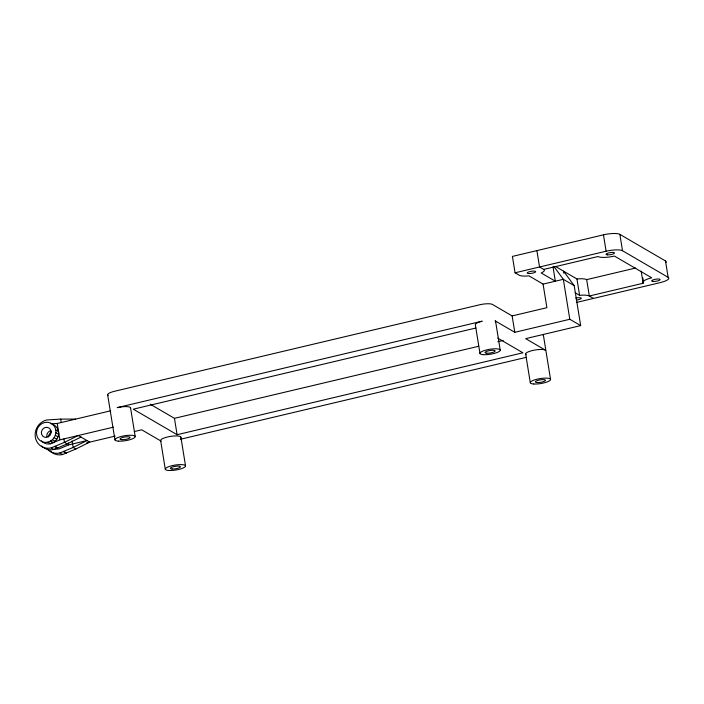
<?xml version="1.0" encoding="UTF-8"?>
<svg xmlns="http://www.w3.org/2000/svg" width="704" height="704" viewBox="0 0 704 704"><rect width="100%" height="100%" fill="white"/><g stroke="black" fill="none" stroke-linecap="round" stroke-linejoin="round"><path stroke-width="1.06" d="M47.828 442.174C53.073 440.898 56.672 435.389 55.845 430.074A10.261 9.548 -59.8 0 0 44.651 422.523A10.261 9.548 -59.8 0 0 36.634 434.623A10.261 9.548 -59.8 0 0 47.828 442.174L50.547 443.758C55.792 442.482 59.391 436.973 58.555 431.658A10.261 9.548 -59.8 0 0 52.378 424.283M75.636 419.109L60.676 419.091L46.693 419.98A14.582 13.561 -59.8 0 0 35.323 437.166A14.582 13.561 -59.8 0 0 51.216 447.894L64.451 442.367L78.285 435.486L89.69 442.13L75.847 449.011L62.621 454.538A14.582 13.561 -59.8 0 1 50.274 451.018M41.589 445.958A14.582 13.561 -59.8 0 0 53.935 449.478L67.162 443.951L81.004 437.07M46.974 448.782A14.582 13.561 -59.8 0 0 59.91 452.962L73.146 447.436L86.988 440.554L68.578 444.919L59.242 448.826A10.261 9.548 -59.8 0 1 55.035 448.87M113.318 427.187L59.884 439.85L53.31 442.605L50.591 441.021M665.931 262.557A13.086 3.186 -9.2 0 0 665.491 260.955L619.863 234.362A13.086 3.186 -9.2 0 0 603.46 234.837L512.406 256.414L515.055 272.791L519.218 275.211A13.086 3.186 -9.2 0 0 528.942 275.862L543.083 284.108L563.332 279.312L574.2 285.648L580.668 325.609L525.659 338.642L545.389 350.143A10.261 2.499 -9.2 0 0 532.532 350.513A10.261 2.499 -9.2 0 0 526.187 354.693M515.055 272.791L606.109 251.222A13.086 3.186 -9.2 0 1 622.512 250.738L668.14 277.332A13.086 3.186 -9.2 0 1 660.053 282.656L576.435 302.456M553.01 266.878L555.324 281.204L541.182 272.958A13.086 3.186 -9.2 0 0 543.699 269.412L598.03 256.538A13.086 3.186 -9.2 0 0 614.425 256.062L651.737 277.816A13.086 3.186 -9.2 0 0 643.658 283.131L589.327 296.006A13.086 3.186 -9.2 0 0 579.603 295.354L575.133 292.75M555.394 266.411L576.954 278.978A13.086 3.186 -9.2 0 1 586.678 279.629L635.677 268.022M50.952 423.799L57.235 423.474L110.66 410.81M108.187 395.446A10.261 2.499 -9.2 0 1 114.523 391.274L479.547 304.806A10.261 2.499 -9.2 0 1 492.413 304.427L512.142 315.929L546.902 307.692L543.083 284.108M475.922 328.011L133.302 409.182L177.109 434.711L522.931 352.792L497.763 338.122M495.405 322.062A10.261 2.499 -9.2 0 0 495.062 320.804L514.791 332.306L569.8 319.273L580.668 325.609M150.225 404.21L174.46 418.334L478.65 346.271M497.86 341.722L503.202 340.454M86.601 442.869L115.166 436.102M134.27 431.57L141.698 429.81L161.172 441.162M180.435 439.27L526.24 357.35M593.463 298.426L589.327 296.006L586.678 279.629M543.699 269.412L539.546 266.992L536.888 250.606M55.845 430.074L58.555 431.658M55.924 432.696L58.643 434.28M55.352 435.292L58.071 436.876M67.162 443.951L64.451 442.367L63.888 438.9M75.847 449.011L73.146 447.436L72.081 440.898M54.155 437.694L56.874 439.27M52.422 439.727L55.132 441.302M50.266 441.25L52.976 442.834M55.062 446.301L57.772 447.885M63.756 451.37L66.458 452.954M54.674 446.582L57.385 448.166M63.369 451.651L66.07 453.226M51.216 447.894L53.935 449.478M59.91 452.962L62.621 454.538M574.2 285.648L563.543 271.163L563.878 273.214M553.925 266.534L563.332 279.312L569.8 319.273M665.491 260.955L668.14 277.332M642.831 278.018L643.157 280.06M641.177 271.146L642.998 282.41M619.863 234.362L622.512 250.738M603.46 234.837L606.109 251.222M576.954 278.978L579.603 295.354M550.554 379.368L543.259 334.33A10.261 2.499 -9.2 0 1 543.083 335.016M525.668 354.121L530.314 382.782M512.142 315.929L514.791 332.306M495.581 321.376L500.218 350.038M479.987 353.452L475.341 324.79A10.261 2.499 -9.2 0 1 482.196 321.182L117.181 407.651A10.261 2.499 -9.2 0 1 130.39 408.531M180.884 437.184L185.53 465.846M174.46 418.334L177.109 434.711M165.29 469.251L160.653 440.59A10.261 2.499 -9.2 0 1 171.433 436.26A10.261 2.499 -9.2 0 1 180.717 437.87M130.557 407.845L135.203 436.506M107.668 394.882L114.963 439.921M68.253 442.869L68.578 444.919M60.676 419.091L61.23 422.523M57.235 423.474L59.884 439.85M46.878 436.656A5.13 4.77 -59.8 0 1 50.882 430.602M48.541 436.058A10.261 9.548 -59.8 0 1 51.471 431.631M575.731 298.118A4.277 1.038 -9.2 0 1 581.302 298.197A4.277 1.038 -9.2 0 1 576.259 300.062M50.547 443.758A10.261 9.548 -59.8 0 1 41.439 440.818M48.25 436.806A5.13 4.77 -59.8 0 0 49.069 428.067A5.13 4.77 -59.8 0 0 41.395 432.177A5.13 4.77 -59.8 0 0 48.25 436.806M528.669 273.53A4.277 1.038 -9.2 0 0 535.603 271.885A4.277 1.038 -9.2 0 0 530.103 271.524A4.277 1.038 -9.2 0 0 528.669 273.53M653.11 281.45A4.277 1.038 -9.2 0 0 660.044 279.814A4.277 1.038 -9.2 0 0 654.544 279.444A4.277 1.038 -9.2 0 0 653.11 281.45M607.482 254.857A4.277 1.038 -9.2 0 0 614.416 253.22A4.277 1.038 -9.2 0 0 608.916 252.85A4.277 1.038 -9.2 0 0 607.482 254.857M121.739 439.674A5.13 1.25 -9.2 0 0 130.055 437.703A5.13 1.25 -9.2 0 0 123.455 437.263A5.13 1.25 -9.2 0 0 121.739 439.674M118.395 441.135A10.261 2.499 -9.2 0 0 135.027 437.193A10.261 2.499 -9.2 0 0 121.818 436.313A10.261 2.499 -9.2 0 0 118.395 441.135M168.731 470.466A10.261 2.499 -9.2 0 0 185.354 466.532A10.261 2.499 -9.2 0 0 172.154 465.652A10.261 2.499 -9.2 0 0 168.731 470.466M172.066 469.005A5.13 1.25 -9.2 0 0 180.382 467.042A5.13 1.25 -9.2 0 0 173.782 466.602A5.13 1.25 -9.2 0 0 172.066 469.005M537.09 382.536A5.13 1.25 -9.2 0 0 545.406 380.565A5.13 1.25 -9.2 0 0 538.798 380.125A5.13 1.25 -9.2 0 0 537.09 382.536M533.746 383.997A10.261 2.499 -9.2 0 0 550.378 380.054A10.261 2.499 -9.2 0 0 537.17 379.174A10.261 2.499 -9.2 0 0 533.746 383.997M486.763 353.206A5.13 1.25 -9.2 0 0 495.079 351.234A5.13 1.25 -9.2 0 0 488.47 350.794A5.13 1.25 -9.2 0 0 486.763 353.206M483.419 354.666A10.261 2.499 -9.2 0 0 500.051 350.724A10.261 2.499 -9.2 0 0 486.842 349.844A10.261 2.499 -9.2 0 0 483.419 354.666"/></g></svg>
